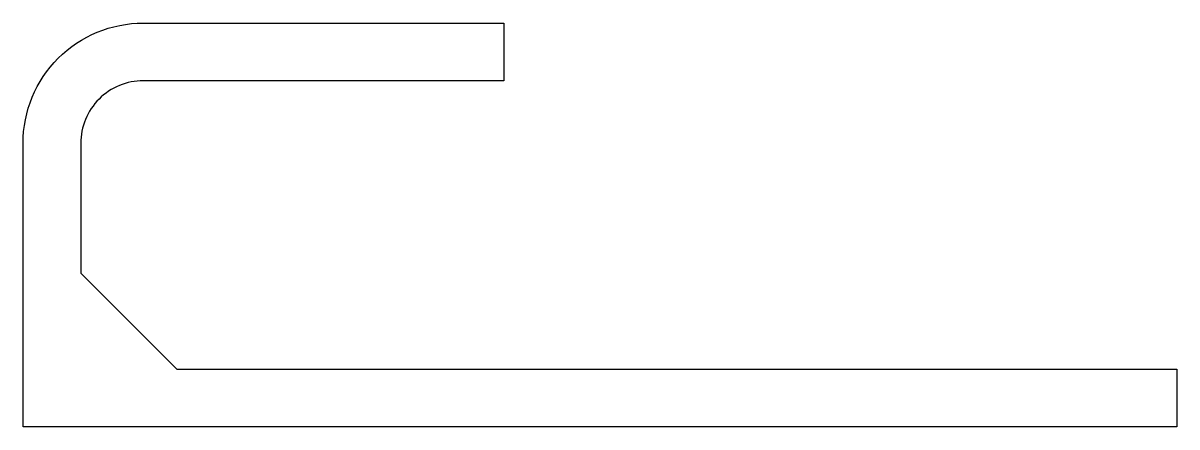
# Model space of a CAD drawing. Extents: x 216.7 to 240.7, y 303.8 to 312.2.
import ezdxf

# ---------------------------------------------------------------- set-up
doc = ezdxf.new("R2010")
doc.units = 0
doc.layers.get('0').update_dxf_attribs({"linetype": 'CONTINUOUS'})

msp = doc.modelspace()

# ---------------------------------------------------------------- linework, layer by layer
msp.add_lwpolyline([(240.727, 305.031), (240.727, 303.831), (216.727, 303.831), (216.727, 309.731, -0.414214), (219.227, 312.231), (226.727, 312.231), (226.727, 311.031), (219.227, 311.031, 0.414214), (217.927, 309.731), (217.927, 307.031), (219.927, 305.031)], format="xyb", close=True)

doc.saveas('drawing.dxf')
